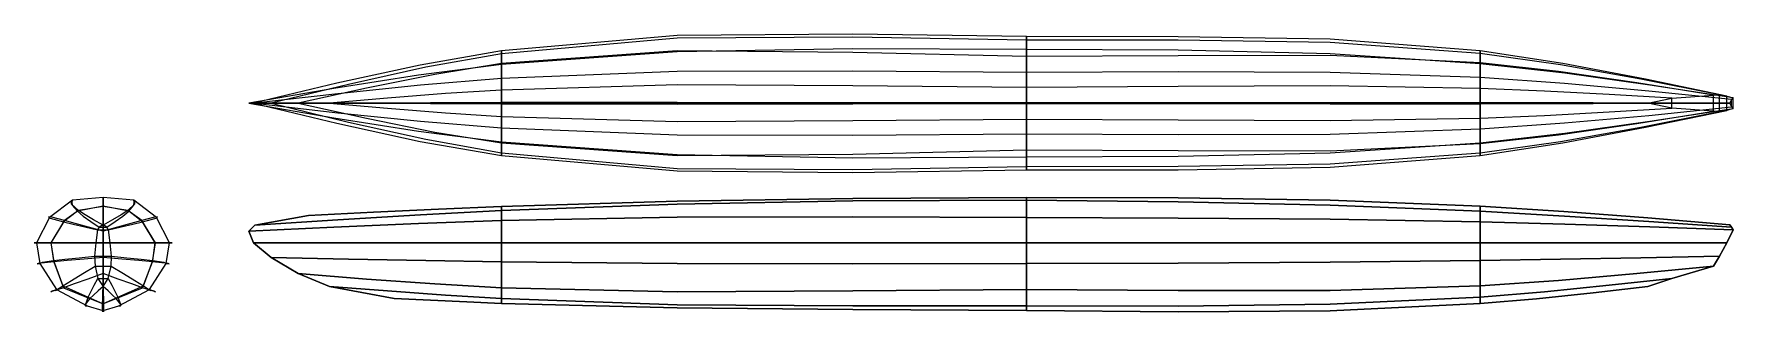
# Model space of a CAD drawing. Header units: metres. Extents: x -12 to 288, y 0 to 49.
import ezdxf

# ---------------------------------------------------------------- set-up
doc = ezdxf.new("R2010")
doc.units = ezdxf.units.M

msp = doc.modelspace()

# ---------------------------------------------------------------- linework, layer by layer
for points in [[(26.61, 36.66), (41.35, 33.14), (56.09, 29.93), (70.53, 27.41), (101.59, 24.7), (132.66, 24.45), (163.42, 24.9), (190.27, 24.92), (217.13, 25.37), (243.69, 27.45), (258.33, 29.65), (272.98, 32.42), (287.33, 35.4), (287.33, 37.94), (272.98, 40.93), (258.33, 43.7), (243.69, 45.9), (217.13, 47.98), (190.27, 48.43), (163.42, 48.44), (132.66, 48.9), (101.59, 48.65), (70.53, 45.93), (56.09, 43.41), (41.35, 40.21), (26.61, 36.68), (26.61, 36.66)], [(29.72, 36.67), (43.42, 33.35), (57.13, 30.33), (70.53, 27.93), (101.59, 25.16), (132.66, 24.98), (163.42, 25.51), (190.28, 25.54), (217.13, 25.93), (243.69, 27.88), (257.9, 29.9), (272.12, 32.45), (286.04, 35.19), (286.04, 38.16), (272.12, 40.9), (257.9, 43.44), (243.69, 45.46), (217.13, 47.42), (190.28, 47.81), (163.42, 47.83), (132.66, 48.37), (101.59, 48.19), (70.53, 45.41), (57.13, 43.02), (43.42, 40), (29.72, 36.68), (29.72, 36.67)], [(163.42, 36.67), (163.42, 31.24), (163.42, 27.19), (163.42, 24.9), (163.42, 25.51), (163.42, 28.44), (163.42, 33.88), (163.42, 36.64), (163.42, 36.71), (163.42, 39.47), (163.42, 44.91), (163.42, 47.83), (163.42, 48.44), (163.42, 46.16), (163.42, 42.1), (163.42, 36.67)], [(25.82, 36.67), (40.82, 34.09), (55.83, 31.73), (70.53, 29.83), (101.59, 27.58), (132.66, 27.04), (163.42, 27.19), (190.28, 27.33), (217.13, 27.93), (243.69, 29.68), (258.71, 31.39), (273.73, 33.47), (288.45, 35.71), (288.45, 37.64), (273.73, 39.87), (258.71, 41.96), (243.69, 43.66), (217.13, 45.41), (190.28, 46.02), (163.42, 46.16), (132.66, 46.31), (101.59, 45.77), (70.53, 43.52), (55.83, 41.62), (40.82, 39.25), (25.82, 36.68), (25.82, 36.67)], [(34.5, 36.67), (46.61, 34.01), (58.72, 31.58), (70.53, 29.68), (101.59, 27.41), (132.66, 27.69), (163.42, 28.44), (190.28, 28.31), (217.13, 28.26), (243.69, 29.53), (257.55, 31.07), (271.42, 33.08), (284.99, 35.26), (284.99, 38.09), (271.42, 40.27), (257.55, 42.27), (243.69, 43.81), (217.13, 45.09), (190.28, 45.04), (163.42, 44.91), (132.66, 45.65), (101.59, 45.94), (70.53, 43.67), (58.72, 41.76), (46.61, 39.34), (34.5, 36.68), (34.5, 36.67)], [(70.53, 36.66), (70.53, 32.32), (70.53, 29.83), (70.53, 27.41), (70.53, 27.93), (70.53, 29.68), (70.53, 34.34), (70.53, 36.57), (70.53, 36.78), (70.53, 39), (70.53, 43.67), (70.53, 45.41), (70.53, 45.93), (70.53, 43.52), (70.53, 41.03), (70.53, 36.68)], [(243.69, 36.67), (243.69, 32.12), (243.69, 29.68), (243.69, 27.45), (243.69, 27.88), (243.69, 29.53), (243.69, 34.04), (243.69, 36.59), (243.69, 36.76), (243.69, 39.3), (243.69, 43.81), (243.69, 45.46), (243.69, 45.9), (243.69, 43.66), (243.69, 41.22), (243.69, 36.67)], [(26.87, 36.67), (41.52, 35), (56.18, 33.49), (70.53, 32.32), (101.59, 31.09), (132.66, 31.04), (163.42, 31.24), (190.28, 31.15), (217.13, 31.23), (243.69, 32.12), (258.62, 33.18), (273.56, 34.53), (288.2, 36.01), (288.2, 37.34), (273.56, 38.82), (258.62, 40.17), (243.69, 41.22), (217.13, 42.12), (190.28, 42.2), (163.42, 42.1), (132.66, 42.31), (101.59, 42.26), (70.53, 41.03), (56.18, 39.85), (41.52, 38.35), (26.87, 36.68), (26.87, 36.67)], [(40.08, 36.67), (50.33, 35.79), (60.58, 34.99), (70.53, 34.34), (101.59, 33.44), (132.66, 33.59), (163.42, 33.88), (190.28, 33.75), (217.13, 33.62), (243.69, 34.04), (255.1, 34.52), (266.51, 35.12), (277.62, 35.78), (277.62, 37.57), (266.51, 38.23), (255.1, 38.83), (243.69, 39.3), (217.13, 39.73), (190.28, 39.6), (163.42, 39.47), (132.66, 39.76), (101.59, 39.91), (70.53, 39), (60.58, 38.36), (50.33, 37.56), (40.08, 36.68), (40.08, 36.67)], [(36.36, 36.67), (26.87, 36.67), (25.82, 36.67), (26.61, 36.66), (29.72, 36.67), (34.5, 36.67), (40.08, 36.67), (51.5, 36.66), (51.5, 36.68), (40.08, 36.68), (34.5, 36.68), (29.72, 36.68), (26.61, 36.68), (25.82, 36.68), (26.87, 36.68), (36.36, 36.68)], [(36.36, 36.67), (47.85, 36.67), (59.34, 36.66), (70.53, 36.66), (101.59, 36.67), (132.66, 36.67), (163.42, 36.67), (190.28, 36.68), (217.13, 36.67), (243.69, 36.67), (258.52, 36.67), (273.35, 36.67), (287.88, 36.67), (287.88, 36.67), (273.35, 36.67), (258.52, 36.67), (243.69, 36.67), (217.13, 36.67), (190.28, 36.67), (163.42, 36.67), (132.66, 36.68), (101.59, 36.68), (70.53, 36.68), (59.34, 36.68), (47.85, 36.68), (36.36, 36.68), (36.36, 36.67)], [(51.5, 36.66), (57.94, 36.63), (64.39, 36.6), (70.53, 36.57), (101.59, 36.53), (132.66, 36.59), (163.42, 36.64), (190.28, 36.62), (217.13, 36.58), (243.69, 36.59), (253.69, 36.61), (263.69, 36.64), (273.4, 36.67), (273.4, 36.67), (263.69, 36.71), (253.69, 36.74), (243.69, 36.76), (217.13, 36.76), (190.28, 36.73), (163.42, 36.71), (132.66, 36.76), (101.59, 36.82), (70.53, 36.78), (64.39, 36.75), (57.94, 36.72), (51.5, 36.68), (51.5, 36.66)], [(287.88, 36.67), (288.2, 36.01), (288.45, 35.71), (287.33, 35.4), (286.04, 35.19), (284.99, 35.26), (277.62, 35.78), (273.4, 36.67), (273.4, 36.67), (277.62, 37.57), (284.99, 38.09), (286.04, 38.16), (287.33, 37.94), (288.45, 37.64), (288.2, 37.34), (287.88, 36.67)], [(0, 20), (-5.43, 19.52), (-9.48, 16.5), (-11.77, 12), (-11.16, 8.32), (-8.24, 3.75), (-2.8, 0.89), (-0.04, 0.03), (0.04, 0.03), (2.8, 0.89), (8.24, 3.75), (11.16, 8.32), (11.77, 12), (9.48, 16.5), (5.43, 19.52), (0, 20)], [(-0.01, 18.44), (-4.36, 17.69), (-6.84, 15.94), (-9.26, 12), (-8.74, 8.63), (-7, 4.06), (-2.33, 2.14), (-0.1, 1.3), (0.1, 1.3), (2.33, 2.14), (7, 4.06), (8.74, 8.63), (9.26, 12), (6.84, 15.94), (4.36, 17.69), (0.01, 18.44)], [(0, 18.48), (-4.55, 17.57), (-6.99, 15.7), (-9.22, 12), (-8.79, 8.87), (-7.14, 4.38), (-2.63, 2.39), (-0.09, 1.25), (0.09, 1.25), (2.63, 2.39), (7.14, 4.38), (8.79, 8.87), (9.22, 12), (6.99, 15.7), (4.55, 17.57), (0, 18.48)], [(-0.01, 15.11), (-1.67, 16.05), (-3.18, 16.93), (-4.36, 17.69), (-5.58, 18.86), (-5.64, 19.43), (-5.43, 19.52), (-5.52, 19.27), (-5.44, 18.65), (-4.55, 17.57), (-3.5, 16.73), (-2.14, 15.77), (-0.67, 14.78), (0.67, 14.78), (2.14, 15.77), (3.5, 16.73), (4.55, 17.57), (5.44, 18.65), (5.52, 19.27), (5.43, 19.52), (5.64, 19.43), (5.58, 18.86), (4.36, 17.69), (3.18, 16.93), (1.67, 16.05), (0.01, 15.11), (-0.01, 15.11)], [(-0.01, 16.84), (-0.01, 17.42), (-0.01, 17.96), (-0.01, 18.44), (-0.01, 19.37), (0, 19.84), (0, 20), (0, 19.96), (0, 19.54), (0, 18.48), (0, 17.54), (0, 16.4), (0, 15.2), (0, 15.2), (0, 16.4), (0, 17.54), (0, 18.48), (0, 19.54), (0, 19.96), (0, 20), (0, 19.84), (0.01, 19.37), (0.01, 18.44), (0.01, 17.96), (0.01, 17.42), (0.01, 16.84), (-0.01, 16.84)], [(26.87, 15.11), (41.52, 16.05), (56.18, 16.93), (70.53, 17.69), (101.59, 18.86), (132.66, 19.43), (163.42, 19.52), (190.28, 19.27), (217.13, 18.65), (243.69, 17.57), (258.62, 16.73), (273.56, 15.77), (288.2, 14.78), (288.2, 14.78), (273.56, 15.77), (258.62, 16.73), (243.69, 17.57), (217.13, 18.65), (190.28, 19.27), (163.42, 19.52), (132.66, 19.43), (101.59, 18.86), (70.53, 17.69), (56.18, 16.93), (41.52, 16.05), (26.87, 15.11), (26.87, 15.11)], [(36.36, 16.84), (47.85, 17.42), (59.34, 17.96), (70.53, 18.44), (101.59, 19.37), (132.66, 19.84), (163.42, 20), (190.28, 19.96), (217.13, 19.54), (243.69, 18.48), (258.52, 17.54), (273.35, 16.4), (287.88, 15.2), (287.88, 15.2), (273.35, 16.4), (258.52, 17.54), (243.69, 18.48), (217.13, 19.54), (190.28, 19.96), (163.42, 20), (132.66, 19.84), (101.59, 19.37), (70.53, 18.44), (59.34, 17.96), (47.85, 17.42), (36.36, 16.84), (36.36, 16.84)], [(70.53, 18.44), (70.53, 17.69), (70.53, 15.94), (70.53, 12), (70.53, 8.63), (70.53, 4.06), (70.53, 2.14), (70.53, 1.3), (70.53, 1.3), (70.53, 2.14), (70.53, 4.06), (70.53, 8.63), (70.53, 12), (70.53, 15.94), (70.53, 17.69), (70.53, 18.44)], [(163.42, 20), (163.42, 19.52), (163.42, 16.5), (163.42, 12), (163.42, 8.32), (163.42, 3.75), (163.42, 0.89), (163.42, 0.03), (163.42, 0.03), (163.42, 0.89), (163.42, 3.75), (163.42, 8.32), (163.42, 12), (163.42, 16.5), (163.42, 19.52), (163.42, 20)], [(243.69, 18.48), (243.69, 17.57), (243.69, 15.7), (243.69, 12), (243.69, 8.87), (243.69, 4.38), (243.69, 2.39), (243.69, 1.25), (243.69, 1.25), (243.69, 2.39), (243.69, 4.38), (243.69, 8.87), (243.69, 12), (243.69, 15.7), (243.69, 17.57), (243.69, 18.48)], [(-0.01, 14.05), (-2.58, 14.76), (-4.94, 15.42), (-6.84, 15.94), (-9.09, 16.53), (-9.63, 16.62), (-9.48, 16.5), (-9.35, 16.38), (-8.74, 16.16), (-6.99, 15.7), (-5.29, 15.29), (-3.2, 14.8), (-0.96, 14.28), (0.96, 14.28), (3.2, 14.8), (5.29, 15.29), (6.99, 15.7), (8.74, 16.16), (9.35, 16.38), (9.48, 16.5), (9.63, 16.62), (9.09, 16.53), (6.84, 15.94), (4.94, 15.42), (2.58, 14.76), (0.01, 14.05), (-0.01, 14.05)], [(0, 15.2), (-0.67, 14.78), (-0.96, 14.28), (-1.27, 12), (-1.49, 9.64), (-1.41, 7.88), (-0.9, 5.69), (0, 4.28), (0, 4.28), (0.9, 5.69), (1.41, 7.88), (1.49, 9.64), (1.27, 12), (0.96, 14.28), (0.67, 14.78), (0, 15.2)], [(-0.01, 16.84), (-0.01, 15.11), (-0.01, 14.05), (-0.01, 12), (-0.01, 9.43), (-0.01, 6.55), (-0.01, 4.29), (-0.01, 2.18), (0.01, 2.18), (0.01, 4.29), (0.01, 6.55), (0.01, 9.43), (0.01, 12), (0.01, 14.05), (0.01, 15.11), (0.01, 16.84)], [(36.36, 16.84), (26.87, 15.11), (25.82, 14.05), (26.61, 12), (29.72, 9.43), (34.5, 6.55), (40.08, 4.29), (51.5, 2.18), (51.5, 2.18), (40.08, 4.29), (34.5, 6.55), (29.72, 9.43), (26.61, 12), (25.82, 14.05), (26.87, 15.11), (36.36, 16.84)], [(25.82, 14.05), (40.82, 14.76), (55.83, 15.42), (70.53, 15.94), (101.59, 16.53), (132.66, 16.62), (163.42, 16.5), (190.28, 16.38), (217.13, 16.16), (243.69, 15.7), (258.71, 15.29), (273.73, 14.8), (288.45, 14.28), (288.45, 14.28), (273.73, 14.8), (258.71, 15.29), (243.69, 15.7), (217.13, 16.16), (190.28, 16.38), (163.42, 16.5), (132.66, 16.62), (101.59, 16.53), (70.53, 15.94), (55.83, 15.42), (40.82, 14.76), (25.82, 14.05), (25.82, 14.05)], [(287.88, 15.2), (288.2, 14.78), (288.45, 14.28), (287.33, 12), (286.04, 9.64), (284.99, 7.88), (277.62, 5.69), (273.4, 4.28), (273.4, 4.28), (277.62, 5.69), (284.99, 7.88), (286.04, 9.64), (287.33, 12), (288.45, 14.28), (288.2, 14.78), (287.88, 15.2)], [(-0.01, 12), (-3.54, 12), (-6.74, 12), (-9.26, 12), (-11.98, 12), (-12.22, 12), (-11.77, 12), (-11.76, 12), (-11.31, 12), (-9.22, 12), (-7.02, 12), (-4.26, 12), (-1.27, 12), (1.27, 12), (4.26, 12), (7.02, 12), (9.22, 12), (11.31, 12), (11.76, 12), (11.77, 12), (12.22, 12), (11.98, 12), (9.26, 12), (6.74, 12), (3.54, 12), (0.01, 12), (-0.01, 12)], [(-0.01, 9.43), (-3.32, 9.13), (-6.34, 8.86), (-8.74, 8.63), (-11.51, 8.33), (-11.69, 8.26), (-11.16, 8.32), (-11.14, 8.41), (-10.74, 8.57), (-8.79, 8.87), (-6.77, 9.1), (-4.23, 9.36), (-1.49, 9.64), (1.49, 9.64), (4.23, 9.36), (6.77, 9.1), (8.79, 8.87), (10.74, 8.57), (11.14, 8.41), (11.16, 8.32), (11.69, 8.26), (11.51, 8.33), (8.74, 8.63), (6.34, 8.86), (3.32, 9.13), (0.01, 9.43), (-0.01, 9.43)], [(26.61, 12), (41.35, 12), (56.09, 12), (70.53, 12), (101.59, 12), (132.66, 12), (163.42, 12), (190.27, 12), (217.13, 12), (243.69, 12), (258.33, 12), (272.98, 12), (287.33, 12), (287.33, 12), (272.98, 12), (258.33, 12), (243.69, 12), (217.13, 12), (190.27, 12), (163.42, 12), (132.66, 12), (101.59, 12), (70.53, 12), (56.09, 12), (41.35, 12), (26.61, 12), (26.61, 12)], [(29.72, 9.43), (43.42, 9.13), (57.13, 8.86), (70.53, 8.63), (101.59, 8.33), (132.66, 8.26), (163.42, 8.32), (190.28, 8.41), (217.13, 8.57), (243.69, 8.87), (257.9, 9.1), (272.12, 9.36), (286.04, 9.64), (286.04, 9.64), (272.12, 9.36), (257.9, 9.1), (243.69, 8.87), (217.13, 8.57), (190.28, 8.41), (163.42, 8.32), (132.66, 8.26), (101.59, 8.33), (70.53, 8.63), (57.13, 8.86), (43.42, 9.13), (29.72, 9.43), (29.72, 9.43)], [(-0.01, 6.55), (-2.67, 5.6), (-5.09, 4.73), (-7, 4.06), (-9.26, 3.33), (-8.98, 3.51), (-8.24, 3.75), (-8.37, 3.59), (-8.42, 3.57), (-7.14, 4.38), (-5.6, 5.33), (-3.6, 6.55), (-1.41, 7.88), (1.41, 7.88), (3.6, 6.55), (5.6, 5.33), (7.14, 4.38), (8.42, 3.57), (8.37, 3.59), (8.24, 3.75), (8.98, 3.51), (9.26, 3.33), (7, 4.06), (5.09, 4.73), (2.67, 5.6), (0.01, 6.55), (-0.01, 6.55)], [(34.5, 6.55), (46.61, 5.6), (58.72, 4.73), (70.53, 4.06), (101.59, 3.33), (132.66, 3.51), (163.42, 3.75), (190.28, 3.59), (217.13, 3.57), (243.69, 4.38), (257.55, 5.33), (271.42, 6.55), (284.99, 7.88), (284.99, 7.88), (271.42, 6.55), (257.55, 5.33), (243.69, 4.38), (217.13, 3.57), (190.28, 3.59), (163.42, 3.75), (132.66, 3.51), (101.59, 3.33), (70.53, 4.06), (58.72, 4.73), (46.61, 5.6), (34.5, 6.55), (34.5, 6.55)], [(-0.01, 4.29), (-0.88, 3.49), (-1.69, 2.75), (-2.33, 2.14), (-3.23, 1.06), (-3.09, 0.85), (-2.8, 0.89), (-2.93, 0.83), (-3.06, 1.14), (-2.63, 2.39), (-2.16, 3.35), (-1.55, 4.49), (-0.9, 5.69), (0.9, 5.69), (1.55, 4.49), (2.16, 3.35), (2.63, 2.39), (3.06, 1.14), (2.93, 0.83), (2.8, 0.89), (3.09, 0.85), (3.23, 1.06), (2.33, 2.14), (1.69, 2.75), (0.88, 3.49), (0.01, 4.29), (-0.01, 4.29)], [(-0.01, 2.18), (-0.05, 1.87), (-0.08, 1.56), (-0.1, 1.3), (-0.14, 0.49), (-0.09, 0.21), (-0.04, 0.03), (-0.05, -0.22), (-0.09, -0.04), (-0.09, 1.25), (-0.06, 2.13), (-0.03, 3.18), (0, 4.28), (0, 4.28), (0.03, 3.18), (0.06, 2.13), (0.09, 1.25), (0.09, -0.04), (0.05, -0.22), (0.04, 0.03), (0.09, 0.21), (0.14, 0.49), (0.1, 1.3), (0.08, 1.56), (0.05, 1.87), (0.01, 2.18), (-0.01, 2.18)], [(40.08, 4.29), (50.33, 3.49), (60.58, 2.75), (70.53, 2.14), (101.59, 1.06), (132.66, 0.85), (163.42, 0.89), (190.28, 0.83), (217.13, 1.14), (243.69, 2.39), (255.1, 3.35), (266.51, 4.49), (277.62, 5.69), (277.62, 5.69), (266.51, 4.49), (255.1, 3.35), (243.69, 2.39), (217.13, 1.14), (190.28, 0.83), (163.42, 0.89), (132.66, 0.85), (101.59, 1.06), (70.53, 2.14), (60.58, 2.75), (50.33, 3.49), (40.08, 4.29), (40.08, 4.29)], [(51.5, 2.18), (57.94, 1.87), (64.39, 1.56), (70.53, 1.3), (101.59, 0.49), (132.66, 0.21), (163.42, 0.03), (190.28, -0.22), (217.13, -0.04), (243.69, 1.25), (253.69, 2.13), (263.69, 3.18), (273.4, 4.28), (273.4, 4.28), (263.69, 3.18), (253.69, 2.13), (243.69, 1.25), (217.13, -0.04), (190.28, -0.22), (163.42, 0.03), (132.66, 0.21), (101.59, 0.49), (70.53, 1.3), (64.39, 1.56), (57.94, 1.87), (51.5, 2.18), (51.5, 2.18)]]:
    msp.add_lwpolyline(points)

doc.saveas('drawing.dxf')
